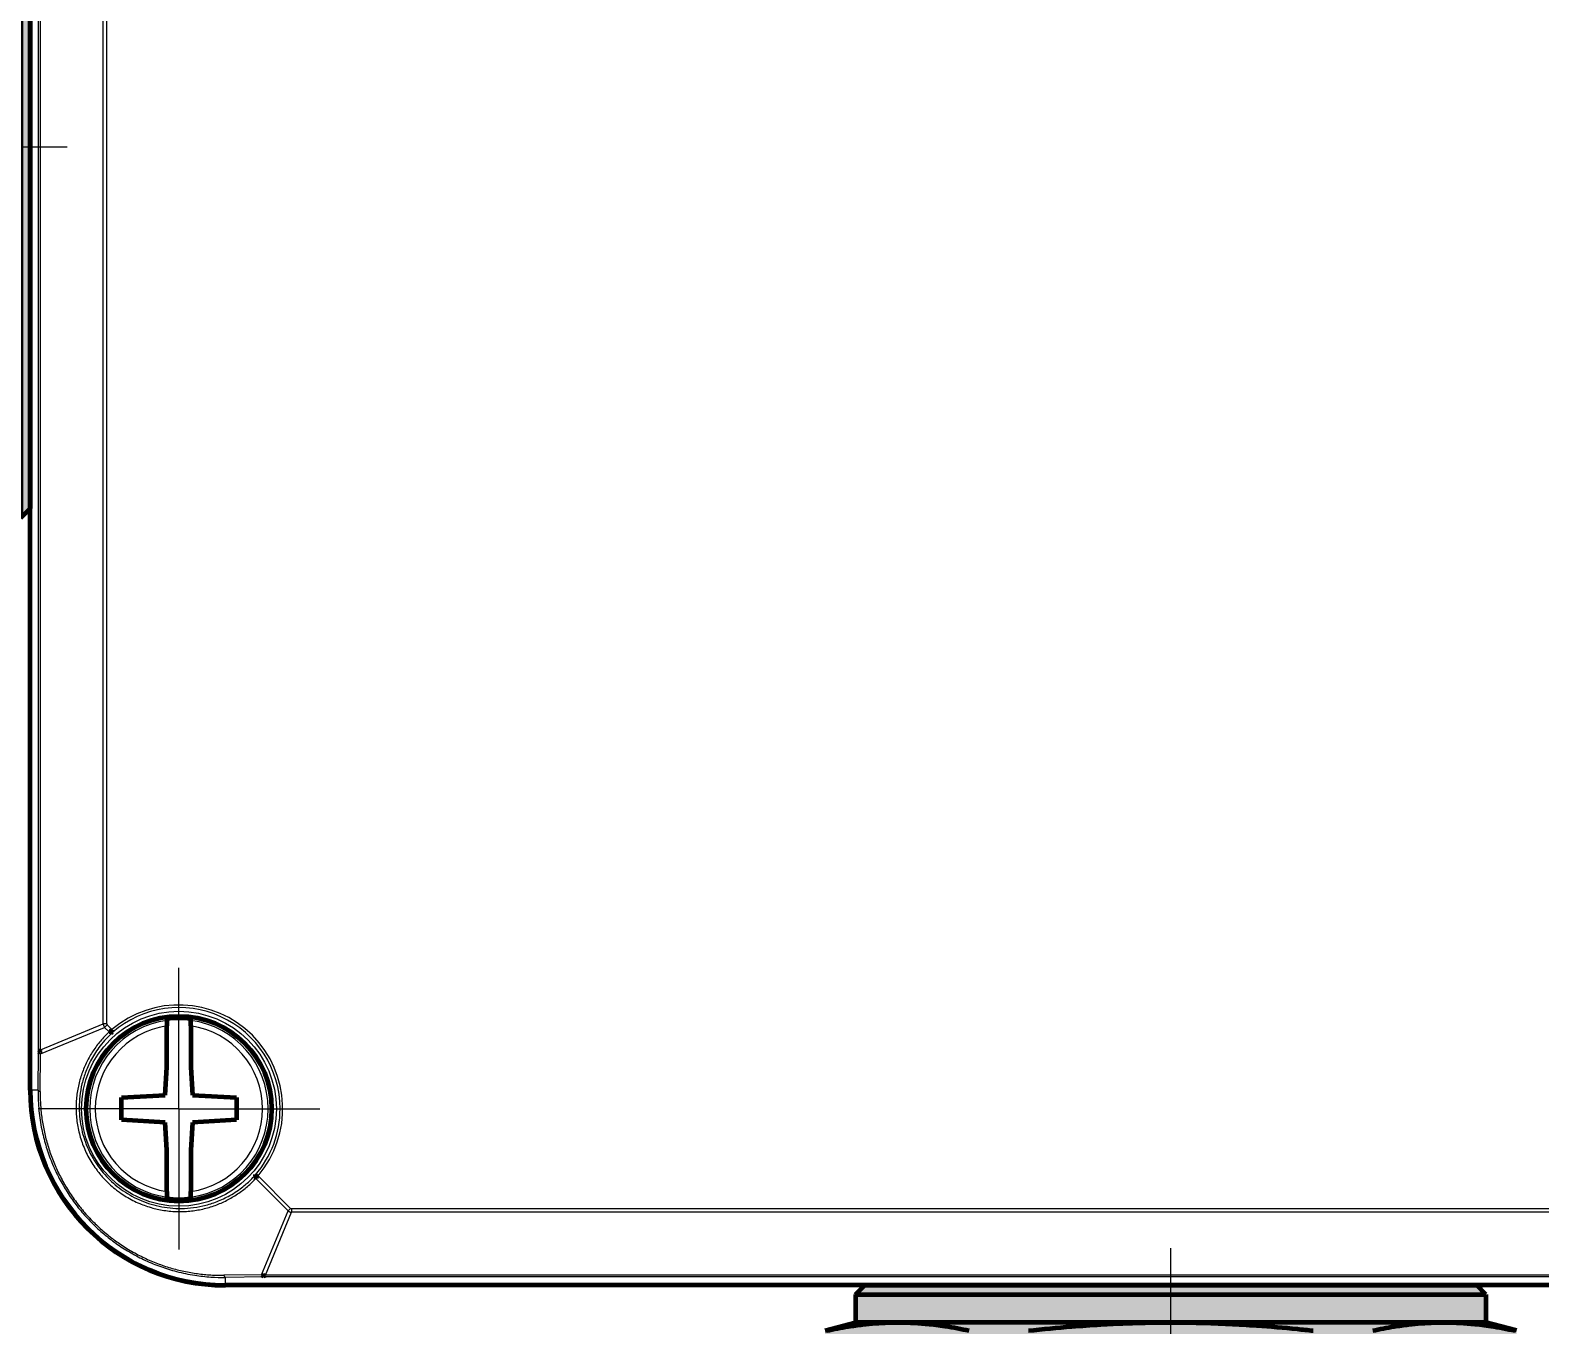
# Model space of a CAD drawing. Header units: millimetres. Extents: x -102 to 318, y -87 to 210.
# Drawn here: x 29.12 to 49.47, y 49.55 to 67 of the extents above; entities that cross this region are included whole.
import ezdxf

# ---------------------------------------------------------------- set-up
doc = ezdxf.new("R2010")
doc.units = ezdxf.units.MM
for name, pattern in [('K5LT_AXLED', [26.227272, 21.727272, -1.5, 1.5, -1.5]), ('K5LT_BASIC', [0]), ('K5LT_THIN', [0])]:
    doc.linetypes.add(name, pattern=pattern)
doc.layers.add('Системный слой', color=7, linetype='Continuous')
doc.styles.get("Standard").update_dxf_attribs({"font": 'GOST_A.TTF'})
doc.dimstyles.get("Standard").update_dxf_attribs({"dimtxt": 2.5, "dimasz": 2.5, "dimexe": 1.25, "dimexo": 0.625, "dimtad": 1, "dimtxsty": 'Standard', "dimcen": 2.5, "dimazin": 3, "dimtfac": 1, "dimtmove": 0, "dimatfit": 3})

# ---------------------------------------------------------------- blocks, each defined once
blk = doc.blocks.new('VA.121209_topside')
at = {"layer": 'Системный слой', "color": 7, "linetype": 'K5LT_THIN', "lineweight": 18}
for p, q in [((-61.518, -50.905), (-61.518, 51.095)), ((-61.068, -48.841), (-61.068, 49.031)), ((-60.974, -48.735), (-60.974, 48.926)), ((-57.586, -47.332), (-57.586, 47.523)), ((-57.395, -47.332), (-57.395, 47.523)), ((-60.974, -48.735), (-57.586, -47.332)), ((-60.958, -48.945), (-57.509, -47.517)), ((-57.395, -47.332), (-57.586, -47.332)), ((-57.374, -47.382), (-57.509, -47.517)), ((-57.262, -47.764), (-57.509, -47.517)), ((-57.122, -47.635), (-57.374, -47.382)), ((-61.095, -50.905), (-61.068, -48.841)), ((-60.984, -50.98), (-60.958, -48.945)), ((-61.095, -50.905), (-61.518, -50.905)), ((-61.518, -50.905), (-61.518, -50.905)), ((-47.612, -57.414), (-49.359, -55.667)), ((-47.477, -57.279), (-49.23, -55.526)), ((-49.04, -60.862), (-47.612, -57.414)), ((-48.831, -60.878), (-47.427, -57.491)), ((-47.477, -57.279), (-47.612, -57.414)), ((47.427, -57.3), (-47.427, -57.3)), ((-47.427, -57.3), (-47.427, -57.491)), ((47.427, -57.491), (-47.427, -57.491)), ((-49.04, -60.862), (-51.076, -60.889)), ((-48.936, -60.973), (-51, -61)), ((-51, -61), (-51, -61.423)), ((48.936, -60.973), (-48.936, -60.973)), ((48.831, -60.878), (-48.831, -60.878)), ((-51, -61.423), (-51, -61.423)), ((51, -61.423), (-51, -61.423))]:
    blk.add_line(p, q, dxfattribs=at)
at = {"layer": 'Системный слой', "color": 150, "linetype": 'K5LT_BASIC', "lineweight": 60, "true_color": 0x0080ff}
for p, q in [((-61.518, -50.905), (-61.518, 51.095)), ((-54.15, -47.058), (-54.15, -47.138)), ((-54.15, -47.138), (-54.15, -47.441)), ((-52.85, -47.138), (-52.85, -47.058)), ((-52.85, -47.441), (-52.85, -47.138)), ((-54.15, -49.669), (-54.15, -47.441)), ((-52.85, -47.441), (-52.85, -49.669)), ((-54.237, -51.168), (-54.15, -49.669)), ((-52.85, -49.669), (-52.763, -51.168)), ((-56.6, -51.305), (-54.237, -51.168)), ((-52.763, -51.168), (-50.4, -51.305)), ((-56.6, -52.505), (-56.6, -51.305)), ((-50.4, -51.305), (-50.4, -52.505)), ((-54.237, -52.641), (-56.6, -52.505)), ((-54.15, -54.141), (-54.237, -52.641)), ((-52.763, -52.641), (-52.85, -54.141)), ((-50.4, -52.505), (-52.763, -52.641)), ((-54.15, -56.368), (-54.15, -54.141)), ((-52.85, -54.141), (-52.85, -56.368)), ((-54.15, -56.368), (-54.15, -56.671)), ((-54.15, -56.671), (-54.15, -56.751)), ((-52.85, -56.671), (-52.85, -56.368)), ((-52.85, -56.751), (-52.85, -56.671)), ((51, -61.423), (-51, -61.423)), ((51, -61.428), (-51, -61.428))]:
    blk.add_line(p, q, dxfattribs=at)
at = {"layer": 'Системный слой', "color": 30, "linetype": 'K5LT_AXLED', "lineweight": 18, "true_color": 0xff8000}
for q in [(-53.5, -44.306), (-61.099, -51.905), (-45.901, -51.905), (-53.5, -59.504)]:
    blk.add_line((-53.5, -51.905), q, dxfattribs=at)
at = {"layer": 'Системный слой', "color": 7, "linetype": 'K5LT_THIN', "lineweight": 18}
for radius in [5.255, 5.055]:
    blk.add_circle((-53.5, -51.905), radius, dxfattribs=at)
at = {"layer": 'Системный слой', "color": 150, "linetype": 'K5LT_BASIC', "lineweight": 60, "true_color": 0x0080ff}
blk.add_circle((-53.5, -51.905), 5, dxfattribs=at)
at = {"layer": 'Системный слой', "color": 7, "linetype": 'K5LT_THIN', "lineweight": 18}
for centre, radius, start, end in [((-53.5, -51.905), 5.599, 319.69615, 130.30385), ((-53.5, -51.905), 4.811, 97.76561, 262.23439), ((-53.5, -51.905), 5.456, 0, 130.86966), ((-53.5, -51.905), 4.811, 277.76561, 82.23439), ((-53.5, -51.905), 4.511, 98.28486, 261.71514), ((-53.5, -51.905), 4.511, 278.28486, 81.71514), ((-51, -50.905), 10.518, 180, 270), ((-53.5, -51.905), 5.456, 319.13031, 0)]:
    blk.add_arc(centre, radius, start, end, dxfattribs=at)
at = {"layer": 'Системный слой', "color": 150, "linetype": 'K5LT_BASIC', "lineweight": 60, "true_color": 0x0080ff}
for centre, radius, start, end in [((-53.5, -51.905), 4.89, 82.3613, 97.6387), ((-51, -50.905), 10.524, 180, 270), ((-51, -50.905), 10.518, 180, 270), ((-53.5, -51.905), 4.89, 262.3613, 270), ((-53.5, -51.905), 4.89, 270, 277.6387)]:
    blk.add_arc(centre, radius, start, end, dxfattribs=at)
at = {"layer": 'Системный слой', "color": 7, "linetype": 'K5LT_THIN', "lineweight": 18}
blk.add_ellipse((-51, -60.813), major_axis=(0.002, -0.187), ratio=0.448344, start_param=5.124143, end_param=6.253896, dxfattribs=at)
for points, knots in [([(-57.262, -47.764), (-57.313, -47.812), (-57.365, -47.859), (-57.485, -47.98), (-57.554, -48.053), (-57.695, -48.21), (-57.767, -48.295), (-57.906, -48.47), (-57.973, -48.559), (-58.101, -48.742), (-58.162, -48.836), (-58.28, -49.027), (-58.336, -49.125), (-58.442, -49.324), (-58.493, -49.426), (-58.587, -49.633), (-58.632, -49.738), (-58.714, -49.952), (-58.753, -50.061), (-58.822, -50.282), (-58.854, -50.394), (-58.91, -50.621), (-58.935, -50.736), (-58.978, -50.969), (-58.996, -51.087), (-59.024, -51.325), (-59.034, -51.445), (-59.046, -51.688), (-59.049, -51.811), (-59.045, -52.057), (-59.04, -52.182), (-59.02, -52.431), (-59.005, -52.557), (-58.968, -52.808), (-58.945, -52.935), (-58.889, -53.187), (-58.857, -53.313), (-58.782, -53.565), (-58.741, -53.69), (-58.647, -53.94), (-58.596, -54.064), (-58.484, -54.309), (-58.422, -54.431), (-58.291, -54.67), (-58.22, -54.788), (-58.072, -55.017), (-57.994, -55.128), (-57.898, -55.254), (-57.884, -55.272), (-57.81, -55.367), (-57.748, -55.443), (-57.62, -55.591), (-57.554, -55.664), (-57.389, -55.835), (-57.289, -55.932), (-57.081, -56.118), (-56.973, -56.208), (-56.798, -56.343), (-56.731, -56.392), (-56.559, -56.512), (-56.452, -56.582), (-56.226, -56.718), (-56.106, -56.785), (-55.864, -56.908), (-55.741, -56.964), (-55.509, -57.062), (-55.399, -57.104), (-55.164, -57.186), (-55.038, -57.224), (-54.805, -57.288), (-54.697, -57.313), (-54.463, -57.362), (-54.337, -57.383), (-54.086, -57.418), (-53.96, -57.431), (-53.711, -57.448), (-53.587, -57.452), (-53.341, -57.453), (-53.219, -57.449), (-52.977, -57.433), (-52.857, -57.422), (-52.62, -57.391), (-52.502, -57.372), (-52.27, -57.327), (-52.156, -57.301), (-51.93, -57.242), (-51.818, -57.209), (-51.598, -57.137), (-51.49, -57.098), (-51.278, -57.013), (-51.173, -56.968), (-50.967, -56.871), (-50.866, -56.819), (-50.669, -56.711), (-50.572, -56.654), (-50.382, -56.535), (-50.289, -56.472), (-50.107, -56.342), (-50.018, -56.274), (-49.845, -56.134), (-49.761, -56.061), (-49.597, -55.911), (-49.517, -55.834), (-49.413, -55.726), (-49.386, -55.696), (-49.359, -55.667)], [1.777065, 1.777065, 1.777065, 1.777065, 2.44649, 2.44649, 3.406261, 3.406261, 4.469274, 4.469274, 5.532842, 5.532842, 6.597057, 6.597057, 7.661965, 7.661965, 8.727658, 8.727658, 9.794222, 9.794222, 10.861761, 10.861761, 11.930377, 11.930377, 13.000187, 13.000187, 14.071313, 14.071313, 15.143908, 15.143908, 16.218083, 16.218083, 17.293982, 17.293982, 18.371731, 18.371731, 19.451422, 19.451422, 20.533136, 20.533136, 21.616881, 21.616881, 22.702612, 22.702612, 23.790182, 23.790182, 24.879407, 24.879407, 25.945799, 25.945799, 26.124978, 26.124978, 26.891329, 26.891329, 27.658611, 27.658611, 28.750438, 28.750438, 29.841805, 29.841805, 30.492565, 30.492565, 31.496829, 31.496829, 32.585359, 32.585359, 33.672016, 33.672016, 34.626562, 34.626562, 35.709652, 35.709652, 36.632548, 36.632548, 37.711892, 37.711892, 38.789304, 38.789304, 39.864888, 39.864888, 40.938776, 40.938776, 42.011084, 42.011084, 43.08198, 43.08198, 44.151575, 44.151575, 45.219991, 45.219991, 46.287347, 46.287347, 47.353751, 47.353751, 48.419299, 48.419299, 49.484075, 49.484075, 50.548145, 50.548145, 51.611634, 51.611634, 52.674513, 52.674513, 53.736931, 53.736931, 54.115804, 54.115804, 54.115804, 54.115804]), ([(-57.07, -47.779), (-57.319, -48.002), (-57.742, -48.459), (-58.214, -49.185), (-58.532, -49.879), (-58.739, -50.546), (-58.855, -51.203), (-58.89, -51.84), (-58.855, -52.444), (-58.758, -53.019), (-58.605, -53.569), (-58.398, -54.095), (-58.141, -54.59), (-57.842, -55.046), (-57.507, -55.461), (-57.135, -55.841), (-56.724, -56.186), (-56.273, -56.493), (-55.787, -56.757), (-55.266, -56.975), (-54.711, -57.141), (-54.122, -57.25), (-53.503, -57.295), (-52.859, -57.266), (-52.193, -57.156), (-51.508, -56.951), (-50.799, -56.629), (-50.168, -56.221), (-49.695, -55.813), (-49.46, -55.57), (-49.374, -55.475)], [0, 0, 0, 0, 1.924063, 3.568066, 4.93201, 6.214064, 7.429333, 8.544269, 9.589335, 10.564533, 11.498289, 12.421212, 13.317311, 14.174959, 15.00564, 15.824774, 16.669528, 17.524612, 18.407586, 19.313343, 20.264744, 21.272646, 22.337996, 23.471048, 24.679633, 25.986851, 27.413388, 29.053869, 30.264168, 31, 31, 31, 31]), ([(-57.586, -47.332), (-57.585, -47.343), (-57.582, -47.364), (-57.574, -47.397), (-57.563, -47.428), (-57.55, -47.455), (-57.537, -47.479), (-57.523, -47.499), (-57.514, -47.511), (-57.509, -47.517)], [0, 0, 0, 0, 1.788089, 3.455192, 4.937329, 6.255933, 7.531991, 8.787157, 10, 10, 10, 10]), ([(-57.395, -47.332), (-57.395, -47.332), (-57.395, -47.332), (-57.395, -47.333), (-57.395, -47.333), (-57.395, -47.334), (-57.394, -47.334), (-57.394, -47.335), (-57.394, -47.335), (-57.394, -47.336), (-57.393, -47.337), (-57.393, -47.339), (-57.392, -47.339), (-57.391, -47.341), (-57.391, -47.342), (-57.39, -47.343), (-57.39, -47.344), (-57.39, -47.345), (-57.39, -47.345), (-57.389, -47.346), (-57.389, -47.346), (-57.389, -47.346), (-57.389, -47.347), (-57.389, -47.347), (-57.389, -47.347), (-57.388, -47.348), (-57.388, -47.349), (-57.387, -47.35), (-57.387, -47.351), (-57.386, -47.352), (-57.386, -47.353), (-57.385, -47.354), (-57.385, -47.355), (-57.385, -47.356), (-57.384, -47.356), (-57.384, -47.357), (-57.384, -47.358), (-57.384, -47.359), (-57.383, -47.359), (-57.383, -47.361), (-57.383, -47.361), (-57.382, -47.363), (-57.382, -47.363), (-57.381, -47.365), (-57.381, -47.365), (-57.381, -47.366), (-57.381, -47.367), (-57.38, -47.367), (-57.38, -47.367), (-57.38, -47.368), (-57.38, -47.368), (-57.38, -47.369), (-57.38, -47.369), (-57.379, -47.37), (-57.379, -47.371), (-57.379, -47.372), (-57.378, -47.373), (-57.378, -47.374), (-57.377, -47.375), (-57.377, -47.377), (-57.376, -47.378), (-57.376, -47.379), (-57.376, -47.379), (-57.375, -47.38), (-57.375, -47.38), (-57.375, -47.381), (-57.375, -47.381), (-57.375, -47.382), (-57.375, -47.382), (-57.374, -47.382)], [24.312484, 24.312484, 24.312484, 24.312484, 24.350309, 24.350309, 24.561369, 24.561369, 24.771051, 24.771051, 24.979348, 24.979348, 25.514238, 25.514238, 26.039747, 26.039747, 26.555986, 26.555986, 27.063224, 27.063224, 27.237276, 27.237276, 27.410326, 27.410326, 27.582403, 27.582403, 27.753542, 27.753542, 28.244105, 28.244105, 28.728289, 28.728289, 29.20754, 29.20754, 29.683566, 29.683566, 29.999954, 29.999954, 30.316343, 30.316343, 30.792369, 30.792369, 31.271619, 31.271619, 31.755804, 31.755804, 32.246367, 32.246367, 32.417506, 32.417506, 32.589583, 32.589583, 32.762633, 32.762633, 32.936685, 32.936685, 33.443923, 33.443923, 33.960162, 33.960162, 34.485671, 34.485671, 35.020561, 35.020561, 35.228858, 35.228858, 35.438539, 35.438539, 35.6496, 35.6496, 35.687425, 35.687425, 35.687425, 35.687425]), ([(-61.095, -50.905), (-61.1, -51.272), (-61.071, -51.973), (-60.923, -52.966), (-60.7, -53.864), (-60.416, -54.688), (-60.066, -55.476), (-59.657, -56.217), (-59.191, -56.914), (-58.673, -57.566), (-58.102, -58.172), (-57.48, -58.731), (-56.806, -59.242), (-56.08, -59.699), (-55.302, -60.1), (-54.481, -60.435), (-53.589, -60.708), (-52.681, -60.895), (-51.801, -60.99), (-51.255, -61.003), (-51, -61)], [0, 0, 0, 0, 1.559858, 2.943206, 4.119435, 5.283784, 6.397002, 7.483158, 8.548085, 9.599525, 10.645123, 11.698365, 12.765535, 13.860059, 14.982024, 16.15217, 17.337109, 18.701943, 19.916622, 21, 21, 21, 21]), ([(-61.095, -50.905), (-61.095, -50.913), (-61.089, -50.929), (-61.065, -50.95), (-61.031, -50.968), (-61.002, -50.977), (-60.984, -50.98)], [0, 0, 0, 0, 1.891668, 3.594315, 5.10794, 7, 7, 7, 7]), ([(-60.984, -50.98), (-60.984, -51.081), (-60.985, -51.182), (-60.98, -51.401), (-60.975, -51.52), (-60.962, -51.759), (-60.952, -51.879), (-60.93, -52.119), (-60.916, -52.239), (-60.884, -52.479), (-60.866, -52.6), (-60.825, -52.84), (-60.802, -52.961), (-60.752, -53.202), (-60.725, -53.322), (-60.665, -53.563), (-60.632, -53.683), (-60.563, -53.923), (-60.526, -54.042), (-60.447, -54.281), (-60.405, -54.4), (-60.316, -54.637), (-60.269, -54.755), (-60.171, -54.989), (-60.119, -55.106), (-60.011, -55.338), (-59.955, -55.454), (-59.837, -55.682), (-59.776, -55.796), (-59.648, -56.021), (-59.582, -56.133), (-59.449, -56.348), (-59.381, -56.452), (-59.239, -56.663), (-59.164, -56.77), (-59.01, -56.981), (-58.93, -57.085), (-58.802, -57.247), (-58.754, -57.306), (-58.621, -57.464), (-58.535, -57.563), (-58.359, -57.758), (-58.269, -57.854), (-58.125, -58.001), (-58.072, -58.053), (-57.925, -58.197), (-57.829, -58.287), (-57.633, -58.462), (-57.534, -58.548), (-57.332, -58.715), (-57.229, -58.797), (-57.08, -58.911), (-57.034, -58.945), (-56.897, -59.046), (-56.805, -59.112), (-56.603, -59.249), (-56.494, -59.321), (-56.274, -59.459), (-56.163, -59.526), (-55.938, -59.654), (-55.825, -59.716), (-55.597, -59.835), (-55.482, -59.893), (-55.25, -60.002), (-55.133, -60.054), (-54.899, -60.154), (-54.781, -60.202), (-54.545, -60.292), (-54.426, -60.334), (-54.188, -60.415), (-54.068, -60.452), (-53.828, -60.523), (-53.708, -60.556), (-53.468, -60.617), (-53.347, -60.645), (-53.107, -60.697), (-52.986, -60.72), (-52.745, -60.763), (-52.625, -60.782), (-52.384, -60.815), (-52.264, -60.829), (-52.024, -60.853), (-51.904, -60.863), (-51.665, -60.878), (-51.546, -60.883), (-51.31, -60.889), (-51.193, -60.888), (-51.076, -60.889)], [0.701792, 0.701792, 0.701792, 0.701792, 1.622058, 1.622058, 2.703489, 2.703489, 3.784997, 3.784997, 4.86644, 4.86644, 5.947935, 5.947935, 7.029441, 7.029441, 8.110956, 8.110956, 9.192476, 9.192476, 10.274002, 10.274002, 11.355533, 11.355533, 12.437081, 12.437081, 13.518594, 13.518594, 14.60012, 14.60012, 15.681656, 15.681656, 16.763212, 16.763212, 17.793085, 17.793085, 18.874625, 18.874625, 19.956112, 19.956112, 20.578286, 20.578286, 21.659841, 21.659841, 22.741318, 22.741318, 23.351325, 23.351325, 24.432879, 24.432879, 25.514376, 25.514376, 26.595943, 26.595943, 27.065781, 27.065781, 28.005146, 28.005146, 29.086668, 29.086668, 30.168186, 30.168186, 31.249717, 31.249717, 32.331252, 32.331252, 33.412799, 33.412799, 34.49432, 34.49432, 35.575847, 35.575847, 36.657378, 36.657378, 37.738903, 37.738903, 38.820419, 38.820419, 39.901927, 39.901927, 40.983423, 40.983423, 42.064905, 42.064905, 43.146392, 43.146392, 44.22784, 44.22784, 45.29821, 45.29821, 45.29821, 45.29821]), ([(-47.612, -57.414), (-47.604, -57.421), (-47.587, -57.434), (-47.558, -57.451), (-47.528, -57.466), (-47.5, -57.476), (-47.474, -57.483), (-47.45, -57.488), (-47.435, -57.49), (-47.427, -57.491)], [0, 0, 0, 0, 1.788089, 3.455191, 4.937329, 6.255932, 7.531989, 8.787155, 10, 10, 10, 10]), ([(-47.477, -57.279), (-47.477, -57.279), (-47.477, -57.279), (-47.477, -57.279), (-47.476, -57.28), (-47.476, -57.28), (-47.475, -57.28), (-47.475, -57.28), (-47.474, -57.28), (-47.473, -57.281), (-47.472, -57.281), (-47.471, -57.282), (-47.47, -57.282), (-47.468, -57.283), (-47.467, -57.283), (-47.466, -57.284), (-47.465, -57.284), (-47.464, -57.284), (-47.464, -57.285), (-47.463, -57.285), (-47.463, -57.285), (-47.463, -57.285), (-47.462, -57.285), (-47.462, -57.285), (-47.462, -57.285), (-47.461, -57.286), (-47.46, -57.286), (-47.459, -57.286), (-47.458, -57.287), (-47.457, -57.287), (-47.456, -57.287), (-47.455, -57.288), (-47.454, -57.288), (-47.453, -57.289), (-47.452, -57.289), (-47.452, -57.289), (-47.451, -57.289), (-47.45, -57.29), (-47.45, -57.29), (-47.448, -57.291), (-47.448, -57.291), (-47.446, -57.291), (-47.446, -57.292), (-47.444, -57.292), (-47.444, -57.293), (-47.443, -57.293), (-47.443, -57.293), (-47.442, -57.293), (-47.442, -57.294), (-47.441, -57.294), (-47.441, -57.294), (-47.441, -57.294), (-47.44, -57.294), (-47.439, -57.295), (-47.439, -57.295), (-47.437, -57.296), (-47.436, -57.296), (-47.435, -57.297), (-47.434, -57.297), (-47.432, -57.298), (-47.431, -57.298), (-47.43, -57.299), (-47.43, -57.299), (-47.429, -57.299), (-47.429, -57.299), (-47.428, -57.299), (-47.428, -57.3), (-47.427, -57.3), (-47.427, -57.3), (-47.427, -57.3)], [24.312484, 24.312484, 24.312484, 24.312484, 24.350309, 24.350309, 24.561369, 24.561369, 24.771051, 24.771051, 24.979348, 24.979348, 25.514238, 25.514238, 26.039747, 26.039747, 26.555986, 26.555986, 27.063224, 27.063224, 27.237276, 27.237276, 27.410326, 27.410326, 27.582403, 27.582403, 27.753542, 27.753542, 28.244105, 28.244105, 28.728289, 28.728289, 29.20754, 29.20754, 29.683566, 29.683566, 29.999954, 29.999954, 30.316343, 30.316343, 30.792369, 30.792369, 31.271619, 31.271619, 31.755804, 31.755804, 32.246367, 32.246367, 32.417506, 32.417506, 32.589583, 32.589583, 32.762633, 32.762633, 32.936685, 32.936685, 33.443923, 33.443923, 33.960162, 33.960162, 34.485671, 34.485671, 35.020561, 35.020561, 35.228858, 35.228858, 35.438539, 35.438539, 35.6496, 35.6496, 35.687425, 35.687425, 35.687425, 35.687425])]:
    blk.add_open_spline(points, degree=3, knots=knots, dxfattribs=at)
at = {"layer": 'Системный слой', "color": 150, "linetype": 'K5LT_BASIC', "lineweight": 60, "true_color": 0x0080ff}
for points in [[(-57.152, -47.748), (-57.19, -47.756), (-57.227, -47.761), (-57.262, -47.764)], [(-57.152, -47.748), (-57.142, -47.711), (-57.132, -47.673), (-57.122, -47.635)], [(-60.974, -48.735), (-60.99, -48.772), (-61.004, -48.808), (-61.017, -48.845)], [(-60.958, -48.945), (-60.98, -48.913), (-61, -48.88), (-61.017, -48.845)], [(-49.343, -55.557), (-49.351, -55.595), (-49.356, -55.632), (-49.359, -55.667)], [(-49.343, -55.557), (-49.307, -55.547), (-49.268, -55.537), (-49.23, -55.526)], [(-49.04, -60.862), (-49.009, -60.885), (-48.975, -60.905), (-48.94, -60.922)], [(-48.94, -60.922), (-48.904, -60.909), (-48.867, -60.894), (-48.831, -60.878)]]:
    blk.add_open_spline(points, degree=3, dxfattribs=at)
for points, knots in [([(-57.152, -47.748), (-57.141, -47.757), (-57.124, -47.768), (-57.103, -47.779), (-57.084, -47.784), (-57.074, -47.782), (-57.07, -47.779)], [0, 0, 0, 0, 2.065883, 3.368238, 4.745176, 7, 7, 7, 7]), ([(-61.068, -48.841), (-61.068, -48.842), (-61.063, -48.843), (-61.047, -48.845), (-61.031, -48.845), (-61.017, -48.845)], [0, 0, 0, 0, 2.338204, 3.385071, 6, 6, 6, 6]), ([(-49.343, -55.557), (-49.348, -55.551), (-49.357, -55.539), (-49.368, -55.521), (-49.375, -55.504), (-49.379, -55.487), (-49.377, -55.478), (-49.374, -55.475)], [0, 0, 0, 0, 1.308993, 2.568408, 4.189529, 5.756428, 8, 8, 8, 8]), ([(-48.936, -60.973), (-48.937, -60.972), (-48.938, -60.968), (-48.94, -60.951), (-48.94, -60.936), (-48.94, -60.922)], [0, 0, 0, 0, 2.350531, 3.397394, 6, 6, 6, 6])]:
    blk.add_open_spline(points, degree=3, knots=knots, dxfattribs=at)
blk = doc.blocks.new('VZ-B32_withoutcap')
at = {"true_color": 0xffffff}
for points in [[(20, -20), (20, -8), (21.8, -7.518), (21.8, -2.482), (20, -2), (20, -0.5), (19.5, 0), (-19.5, 0), (-20, -0.5), (-20, -2), (-21.8, -2.482), (-21.8, -7.518), (-20, -8), (-20, -20), (-18.5, -20), (-18.5, -27.925), (-17.599, -28.825), (-20, -28.825), (-21.8, -29.307), (-21.8, -32.343), (-20, -32.825), (20, -32.825), (21.8, -32.343), (21.8, -29.307), (20, -28.825), (17.6, -28.825), (18.5, -27.925), (18.5, -20)], [(19, -61.825), (19, -51.825), (18, -50.825), (20, -50.825), (21.8, -50.343), (21.8, -47.307), (20, -46.825), (20, -33.825), (19.5, -33.325), (18, -33.325), (17.5, -32.825), (-17.5, -32.825), (-18, -33.325), (-19.5, -33.325), (-20, -33.825), (-20, -46.825), (-21.8, -47.307), (-21.8, -50.343), (-20, -50.825), (-18, -50.825), (-19, -51.825), (-19, -61.825), (-19.6, -61.825), (-20, -62.225), (-20, -67.825), (-21.8, -68.864), (-21.8, -82.208), (-19, -83.825), (19, -83.825), (21.8, -82.208), (21.8, -68.864), (20, -67.825), (20, -62.225), (19.6, -61.825)]]:
    blk.add_hatch(color=7, dxfattribs=at).paths.add_polyline_path(points)
at = {"color": 30, "linetype": 'K5LT_AXLED', "lineweight": 18, "true_color": 0xff8000}
blk.add_line((0.001, -85.825), (0.001, 2), dxfattribs=at)
at = {"color": 150, "linetype": 'K5LT_BASIC', "lineweight": 60, "true_color": 0x0080ff}
for p, q in [((-20, -0.5), (-19.5, 0)), ((-19.5, 0), (19.5, 0)), ((20, -0.5), (19.5, 0)), ((-20, -0.5), (-20, -2)), ((-20, -0.5), (20, -0.5)), ((20, -0.5), (20, -2)), ((-21.8, -2.482), (-20, -2)), ((-17.321, -2), (-20, -2)), ((0, -2), (-17.321, -2)), ((17.321, -2), (0, -2)), ((20, -2), (17.321, -2)), ((21.8, -2.482), (20, -2)), ((-21.658, -2.482), (-21.8, -2.482)), ((-21.8, -7.518), (-21.8, -2.482)), ((-21.658, -7.518), (-21.658, -2.482)), ((-8.674, -2.482), (-12.983, -2.482)), ((-12.983, -7.518), (-12.983, -2.482)), ((-8.674, -7.518), (-8.674, -2.482)), ((12.983, -2.482), (8.674, -2.482)), ((8.674, -7.518), (8.674, -2.482)), ((12.983, -7.518), (12.983, -2.482)), ((21.658, -7.518), (21.658, -2.482)), ((21.8, -2.482), (21.658, -2.482)), ((21.8, -7.518), (21.8, -2.482)), ((-21.8, -7.518), (-20, -8)), ((-21.8, -7.518), (-21.658, -7.518)), ((-20, -8), (-20, -20)), ((-20, -8), (-17.321, -8)), ((-17.321, -8), (0, -8)), ((-12.983, -7.518), (-8.674, -7.518)), ((0, -8), (17.321, -8)), ((8.674, -7.518), (12.983, -7.518)), ((17.321, -8), (20, -8)), ((21.8, -7.518), (20, -8)), ((20, -8), (20, -20)), ((21.658, -7.518), (21.8, -7.518)), ((-20, -20), (20, -20)), ((-18.5, -27.825), (-18.5, -20)), ((18.5, -27.825), (18.5, -20)), ((18.5, -27.825), (-18.5, -27.825)), ((-18.5, -27.825), (-17.5, -28.825)), ((18.5, -27.825), (17.5, -28.825)), ((-21.8, -29.307), (-20, -28.825)), ((-21.8, -32.343), (-21.8, -29.307)), ((-21.658, -29.307), (-21.8, -29.307)), ((-21.658, -32.343), (-21.658, -29.307)), ((-17.321, -28.825), (-20, -28.825)), ((0, -28.825), (-17.321, -28.825)), ((-12.983, -32.343), (-12.983, -29.307)), ((-8.674, -29.307), (-12.983, -29.307)), ((-8.674, -32.343), (-8.674, -29.307)), ((17.321, -28.825), (0, -28.825)), ((8.674, -32.343), (8.674, -29.307)), ((12.983, -29.307), (8.674, -29.307)), ((12.983, -32.343), (12.983, -29.307)), ((20, -28.825), (17.321, -28.825)), ((21.8, -29.307), (20, -28.825)), ((21.658, -32.343), (21.658, -29.307)), ((21.8, -29.307), (21.658, -29.307)), ((21.8, -32.343), (21.8, -29.307)), ((-21.8, -32.343), (-20, -32.825)), ((-21.8, -32.343), (-21.658, -32.343)), ((-12.983, -32.343), (-8.674, -32.343)), ((8.674, -32.343), (12.983, -32.343)), ((21.8, -32.343), (20, -32.825)), ((21.658, -32.343), (21.8, -32.343)), ((-20, -32.825), (-17.321, -32.825)), ((-20, -33.825), (-19.5, -33.325)), ((19.5, -33.325), (-19.5, -33.325)), ((-17.5, -32.825), (-18, -33.325)), ((-17.321, -32.825), (0, -32.825)), ((0, -32.825), (17.321, -32.825)), ((17.321, -32.825), (20, -32.825)), ((17.5, -32.825), (18, -33.325)), ((20, -33.825), (19.5, -33.325)), ((-20, -46.825), (-20, -33.825)), ((20, -33.825), (-20, -33.825)), ((20, -46.825), (20, -33.825)), ((-21.8, -47.307), (-20, -46.825)), ((-17.321, -46.825), (-20, -46.825)), ((0, -46.825), (-17.321, -46.825)), ((17.321, -46.825), (0, -46.825)), ((20, -46.825), (17.321, -46.825)), ((21.8, -47.307), (20, -46.825)), ((-21.8, -50.343), (-21.8, -47.307)), ((-21.658, -47.307), (-21.8, -47.307)), ((-21.658, -50.343), (-21.658, -47.307)), ((-12.983, -50.343), (-12.983, -47.307)), ((-8.674, -47.307), (-12.983, -47.307)), ((-8.674, -50.343), (-8.674, -47.307)), ((8.674, -50.343), (8.674, -47.307)), ((12.983, -47.307), (8.674, -47.307)), ((12.983, -50.343), (12.983, -47.307)), ((21.658, -50.343), (21.658, -47.307)), ((21.8, -47.307), (21.658, -47.307)), ((21.8, -50.343), (21.8, -47.307)), ((-21.8, -50.343), (-21.658, -50.343)), ((-21.8, -50.343), (-20, -50.825)), ((-12.983, -50.343), (-8.674, -50.343)), ((8.674, -50.343), (12.983, -50.343)), ((21.8, -50.343), (20, -50.825)), ((21.658, -50.343), (21.8, -50.343)), ((-20, -50.825), (-17.321, -50.825)), ((-18, -50.825), (-19, -51.825)), ((-17.321, -50.825), (0, -50.825)), ((0, -50.825), (17.321, -50.825)), ((17.321, -50.825), (20, -50.825)), ((18, -50.825), (19, -51.825)), ((19, -51.825), (-19, -51.825)), ((-19, -51.825), (-19, -61.825)), ((19, -51.825), (19, -61.825)), ((-20, -62.225), (-19.6, -61.825)), ((-19.6, -61.825), (16.974, -61.825)), ((16.974, -61.825), (19.6, -61.825)), ((20, -62.225), (19.6, -61.825)), ((-20, -67.825), (-20, -62.225)), ((-20, -62.225), (17.321, -62.225)), ((17.321, -62.225), (20, -62.225)), ((20, -67.825), (20, -62.225)), ((-21.8, -68.864), (-20, -67.825)), ((-20, -67.825), (-17.321, -67.825)), ((-17.321, -67.825), (0, -67.825)), ((0, -67.825), (17.321, -67.825)), ((17.321, -67.825), (20, -67.825)), ((21.8, -68.864), (20, -67.825)), ((-21.8, -68.864), (-21.8, -82.208)), ((-21.8, -68.864), (-21.658, -68.864)), ((-21.658, -68.864), (-21.658, -82.208)), ((-12.983, -68.864), (-12.983, -82.208)), ((-12.983, -68.864), (-8.674, -68.864)), ((-8.674, -68.864), (-8.674, -82.208)), ((8.674, -68.864), (8.674, -82.208)), ((8.674, -68.864), (12.983, -68.864)), ((12.983, -68.864), (12.983, -82.208)), ((21.658, -68.864), (21.658, -82.208)), ((21.658, -68.864), (21.8, -68.864)), ((21.8, -68.864), (21.8, -82.208)), ((-21.8, -82.208), (-19, -83.825)), ((-21.658, -82.208), (-21.8, -82.208)), ((-8.674, -82.208), (-12.983, -82.208)), ((12.983, -82.208), (8.674, -82.208)), ((21.8, -82.208), (19, -83.825)), ((21.8, -82.208), (21.658, -82.208)), ((19, -83.825), (-19, -83.825))]:
    blk.add_line(p, q, dxfattribs=at)
at = {"color": 7, "linetype": 'K5LT_THIN', "lineweight": 18}
for p, q in [((-17.688, -27.825), (-17.688, -20)), ((17.688, -27.825), (17.688, -20)), ((-17.688, -28.637), (-17.688, -27.825)), ((17.688, -28.637), (17.688, -27.825)), ((-17.688, -33.013), (-17.688, -33.325)), ((17.688, -33.013), (17.688, -33.325)), ((-18.188, -51.013), (-18.188, -51.825)), ((18.188, -51.013), (18.188, -51.825)), ((-18.188, -51.825), (-18.188, -61.825)), ((18.188, -51.825), (18.188, -61.825))]:
    blk.add_line(p, q, dxfattribs=at)
at = {"color": 150, "linetype": 'K5LT_BASIC', "lineweight": 60, "true_color": 0x0080ff}
for points, knots in [([(-21.658, -2.482), (-21.226, -2.39), (-20.5, -2.255), (-19.515, -2.122), (-18.701, -2.045), (-17.981, -2.007), (-17.519, -2), (-17.321, -2)], [0, 0, 0, 0, 2.40543, 4.023924, 5.43573, 6.897013, 8, 8, 8, 8]), ([(-17.321, -2), (-17.02, -2), (-16.423, -2.014), (-15.462, -2.083), (-14.316, -2.224), (-13.468, -2.379), (-12.983, -2.482)], [0, 0, 0, 0, 1.452167, 2.881664, 4.647628, 7, 7, 7, 7]), ([(-8.674, -2.482), (-7.811, -2.39), (-6.358, -2.255), (-4.388, -2.122), (-2.76, -2.045), (-1.321, -2.007), (-0.397, -2), (0, -2)], [0, 0, 0, 0, 2.40543, 4.023924, 5.43573, 6.897013, 8, 8, 8, 8]), ([(0, -2), (0.602, -2), (1.796, -2.014), (3.543, -2.077), (5.516, -2.191), (7.214, -2.332), (8.356, -2.448), (8.674, -2.482)], [0, 0, 0, 0, 1.65962, 3.293331, 4.829431, 7.118353, 8, 8, 8, 8]), ([(12.983, -2.482), (13.415, -2.39), (14.141, -2.255), (15.126, -2.122), (15.94, -2.045), (16.66, -2.007), (17.122, -2), (17.321, -2)], [0, 0, 0, 0, 2.40543, 4.023924, 5.43573, 6.897013, 8, 8, 8, 8]), ([(17.321, -2), (17.621, -2), (18.218, -2.014), (19.179, -2.083), (20.325, -2.224), (21.173, -2.379), (21.658, -2.482)], [0, 0, 0, 0, 1.452167, 2.881664, 4.647628, 7, 7, 7, 7]), ([(-17.321, -8), (-17.621, -8), (-18.218, -7.986), (-19.179, -7.917), (-20.325, -7.776), (-21.173, -7.621), (-21.658, -7.518)], [0, 0, 0, 0, 1.452167, 2.881664, 4.647628, 7, 7, 7, 7]), ([(-12.983, -7.518), (-13.415, -7.61), (-14.141, -7.745), (-15.126, -7.878), (-15.94, -7.955), (-16.66, -7.993), (-17.122, -8), (-17.321, -8)], [0, 0, 0, 0, 2.40543, 4.023924, 5.43573, 6.897013, 8, 8, 8, 8]), ([(0, -8), (-0.602, -8), (-1.796, -7.986), (-3.543, -7.923), (-5.516, -7.809), (-7.214, -7.668), (-8.356, -7.552), (-8.674, -7.518)], [0, 0, 0, 0, 1.65962, 3.293331, 4.829431, 7.118353, 8, 8, 8, 8]), ([(8.674, -7.518), (7.811, -7.61), (6.358, -7.745), (4.388, -7.878), (2.76, -7.955), (1.321, -7.993), (0.397, -8), (0, -8)], [0, 0, 0, 0, 2.40543, 4.023924, 5.43573, 6.897013, 8, 8, 8, 8]), ([(17.321, -8), (17.02, -8), (16.423, -7.986), (15.462, -7.917), (14.316, -7.776), (13.468, -7.621), (12.983, -7.518)], [0, 0, 0, 0, 1.452167, 2.881664, 4.647628, 7, 7, 7, 7]), ([(21.658, -7.518), (21.226, -7.61), (20.5, -7.745), (19.515, -7.878), (18.701, -7.955), (17.981, -7.993), (17.519, -8), (17.321, -8)], [0, 0, 0, 0, 2.40543, 4.023924, 5.43573, 6.897013, 8, 8, 8, 8]), ([(-21.658, -29.307), (-21.172, -29.204), (-20.384, -29.059), (-19.325, -28.925), (-18.365, -28.846), (-17.709, -28.825), (-17.321, -28.825)], [0, 0, 0, 0, 2.357812, 3.827372, 5.124465, 7, 7, 7, 7]), ([(-17.321, -28.825), (-17.004, -28.825), (-16.384, -28.841), (-15.402, -28.914), (-14.272, -29.056), (-13.447, -29.209), (-12.983, -29.307)], [0, 0, 0, 0, 1.528354, 2.993349, 4.749771, 7, 7, 7, 7]), ([(-8.674, -29.307), (-7.704, -29.204), (-6.126, -29.059), (-4.01, -28.925), (-2.09, -28.846), (-0.777, -28.825), (0, -28.825)], [0, 0, 0, 0, 2.357812, 3.827372, 5.124465, 7, 7, 7, 7]), ([(0, -28.825), (0.633, -28.825), (1.873, -28.841), (3.665, -28.908), (5.924, -29.042), (7.576, -29.19), (8.674, -29.307)], [0, 0, 0, 0, 1.528354, 2.993349, 4.332972, 7, 7, 7, 7]), ([(12.983, -29.307), (13.469, -29.204), (14.257, -29.059), (15.316, -28.925), (16.276, -28.846), (16.932, -28.825), (17.321, -28.825)], [0, 0, 0, 0, 2.357812, 3.827372, 5.124465, 7, 7, 7, 7]), ([(17.321, -28.825), (17.637, -28.825), (18.257, -28.841), (19.239, -28.914), (20.369, -29.056), (21.194, -29.209), (21.658, -29.307)], [0, 0, 0, 0, 1.528354, 2.993349, 4.749771, 7, 7, 7, 7]), ([(-17.321, -32.825), (-17.637, -32.825), (-18.257, -32.809), (-19.239, -32.736), (-20.369, -32.594), (-21.194, -32.441), (-21.658, -32.343)], [0, 0, 0, 0, 1.528354, 2.993349, 4.749771, 7, 7, 7, 7]), ([(-12.983, -32.343), (-13.469, -32.446), (-14.257, -32.591), (-15.316, -32.725), (-16.276, -32.804), (-16.932, -32.825), (-17.321, -32.825)], [0, 0, 0, 0, 2.357812, 3.827372, 5.124465, 7, 7, 7, 7]), ([(0, -32.825), (-0.633, -32.825), (-1.873, -32.809), (-3.665, -32.742), (-5.924, -32.608), (-7.576, -32.46), (-8.674, -32.343)], [0, 0, 0, 0, 1.528354, 2.993349, 4.332972, 7, 7, 7, 7]), ([(8.674, -32.343), (7.704, -32.446), (6.126, -32.591), (4.01, -32.725), (2.09, -32.804), (0.777, -32.825), (0, -32.825)], [0, 0, 0, 0, 2.357812, 3.827372, 5.124465, 7, 7, 7, 7]), ([(17.321, -32.825), (17.004, -32.825), (16.384, -32.809), (15.402, -32.736), (14.272, -32.594), (13.447, -32.441), (12.983, -32.343)], [0, 0, 0, 0, 1.528354, 2.993349, 4.749771, 7, 7, 7, 7]), ([(21.658, -32.343), (21.172, -32.446), (20.384, -32.591), (19.325, -32.725), (18.365, -32.804), (17.709, -32.825), (17.321, -32.825)], [0, 0, 0, 0, 2.357812, 3.827372, 5.124465, 7, 7, 7, 7]), ([(-21.658, -47.307), (-21.19, -47.208), (-20.418, -47.065), (-19.391, -46.933), (-18.584, -46.863), (-17.91, -46.831), (-17.491, -46.825), (-17.321, -46.825)], [0, 0, 0, 0, 2.595679, 4.279812, 5.684344, 7.059237, 8, 8, 8, 8]), ([(-17.321, -46.825), (-16.996, -46.825), (-16.363, -46.842), (-15.37, -46.917), (-14.249, -47.06), (-13.435, -47.211), (-12.983, -47.307)], [0, 0, 0, 0, 1.568376, 3.052664, 4.805627, 7, 7, 7, 7]), ([(-8.674, -47.307), (-7.74, -47.208), (-6.196, -47.065), (-4.142, -46.933), (-2.527, -46.863), (-1.18, -46.831), (-0.341, -46.825), (0, -46.825)], [0, 0, 0, 0, 2.595679, 4.279812, 5.684344, 7.059237, 8, 8, 8, 8]), ([(0, -46.825), (0.65, -46.825), (1.914, -46.842), (3.73, -46.911), (5.973, -47.047), (7.6, -47.193), (8.674, -47.307)], [0, 0, 0, 0, 1.568376, 3.052664, 4.392513, 7, 7, 7, 7]), ([(12.983, -47.307), (13.451, -47.208), (14.223, -47.065), (15.25, -46.933), (16.057, -46.863), (16.731, -46.831), (17.15, -46.825), (17.321, -46.825)], [0, 0, 0, 0, 2.595679, 4.279812, 5.684344, 7.059237, 8, 8, 8, 8]), ([(17.321, -46.825), (17.645, -46.825), (18.278, -46.842), (19.271, -46.917), (20.392, -47.06), (21.206, -47.211), (21.658, -47.307)], [0, 0, 0, 0, 1.568376, 3.052664, 4.805627, 7, 7, 7, 7]), ([(-17.321, -50.825), (-17.645, -50.825), (-18.278, -50.808), (-19.271, -50.733), (-20.392, -50.59), (-21.206, -50.439), (-21.658, -50.343)], [0, 0, 0, 0, 1.568376, 3.052664, 4.805627, 7, 7, 7, 7]), ([(-12.983, -50.343), (-13.451, -50.442), (-14.223, -50.585), (-15.25, -50.717), (-16.057, -50.787), (-16.731, -50.819), (-17.15, -50.825), (-17.321, -50.825)], [0, 0, 0, 0, 2.595679, 4.279812, 5.684344, 7.059237, 8, 8, 8, 8]), ([(0, -50.825), (-0.65, -50.825), (-1.914, -50.808), (-3.73, -50.739), (-5.973, -50.603), (-7.6, -50.457), (-8.674, -50.343)], [0, 0, 0, 0, 1.568376, 3.052664, 4.392513, 7, 7, 7, 7]), ([(8.674, -50.343), (7.74, -50.442), (6.196, -50.585), (4.142, -50.717), (2.527, -50.787), (1.18, -50.819), (0.341, -50.825), (0, -50.825)], [0, 0, 0, 0, 2.595679, 4.279812, 5.684344, 7.059237, 8, 8, 8, 8]), ([(17.321, -50.825), (16.996, -50.825), (16.363, -50.808), (15.37, -50.733), (14.249, -50.59), (13.435, -50.439), (12.983, -50.343)], [0, 0, 0, 0, 1.568376, 3.052664, 4.805627, 7, 7, 7, 7]), ([(21.658, -50.343), (21.19, -50.442), (20.418, -50.585), (19.391, -50.717), (18.584, -50.787), (17.91, -50.819), (17.491, -50.825), (17.321, -50.825)], [0, 0, 0, 0, 2.595679, 4.279812, 5.684344, 7.059237, 8, 8, 8, 8]), ([(-17.321, -67.825), (-17.527, -67.825), (-17.936, -67.84), (-18.542, -67.904), (-19.13, -68.006), (-19.86, -68.18), (-20.701, -68.451), (-21.35, -68.723), (-21.658, -68.864)], [0, 0, 0, 0, 1.266748, 2.518785, 3.742256, 4.912339, 7.06268, 9, 9, 9, 9]), ([(-12.983, -68.864), (-13.403, -68.671), (-14.092, -68.394), (-14.969, -68.132), (-15.613, -67.986), (-16.178, -67.894), (-16.748, -67.838), (-17.129, -67.825), (-17.321, -67.825)], [0, 0, 0, 0, 2.641424, 4.32417, 5.478678, 6.648731, 7.824765, 9, 9, 9, 9]), ([(0, -67.825), (-0.413, -67.825), (-1.232, -67.84), (-2.443, -67.904), (-3.62, -68.006), (-5.08, -68.18), (-6.76, -68.451), (-8.059, -68.723), (-8.674, -68.864)], [0, 0, 0, 0, 1.266748, 2.518785, 3.742256, 4.912339, 7.06268, 9, 9, 9, 9]), ([(8.674, -68.864), (7.835, -68.671), (6.458, -68.394), (4.704, -68.132), (3.415, -67.986), (2.286, -67.894), (1.146, -67.838), (0.382, -67.825), (0, -67.825)], [0, 0, 0, 0, 2.641424, 4.32417, 5.478678, 6.648731, 7.824765, 9, 9, 9, 9]), ([(17.321, -67.825), (17.051, -67.825), (16.585, -67.847), (15.865, -67.938), (15.12, -68.089), (14.137, -68.376), (13.413, -68.667), (12.983, -68.864)], [0, 0, 0, 0, 1.475101, 2.556534, 3.955191, 5.580619, 8, 8, 8, 8]), ([(21.658, -68.864), (21.289, -68.695), (20.676, -68.443), (19.817, -68.17), (19.092, -67.995), (18.378, -67.88), (17.788, -67.832), (17.437, -67.825), (17.321, -67.825)], [0, 0, 0, 0, 2.334168, 3.859336, 5.361785, 6.832207, 8.278324, 9, 9, 9, 9]), ([(-21.658, -82.208), (-21.325, -82.361), (-20.728, -82.609), (-19.942, -82.865), (-19.301, -83.029), (-18.732, -83.139), (-18.16, -83.213), (-17.594, -83.249), (-17.037, -83.249), (-16.483, -83.213), (-15.929, -83.142), (-15.288, -83.02), (-14.567, -82.829), (-13.769, -82.551), (-13.244, -82.328), (-12.983, -82.208)], [0, 0, 0, 0, 1.874329, 3.337622, 4.364444, 5.41579, 6.472298, 7.508158, 8.520002, 9.532118, 10.547663, 11.560847, 13.061027, 14.533035, 16, 16, 16, 16]), ([(-8.674, -82.208), (-8.008, -82.361), (-6.816, -82.609), (-5.429, -82.835), (-4.339, -82.982), (-3.394, -83.089), (-2.25, -83.181), (-1.112, -83.236), (0.011, -83.254), (1.122, -83.235), (2.229, -83.182), (3.334, -83.094), (4.608, -82.953), (6.041, -82.743), (7.454, -82.479), (8.327, -82.288), (8.674, -82.208)], [0, 0, 0, 0, 1.991474, 3.546223, 4.089077, 5.193971, 6.316785, 7.430336, 8.515757, 9.589465, 10.66673, 11.745857, 12.817685, 14.400378, 15.961503, 17, 17, 17, 17]), ([(12.983, -82.208), (13.316, -82.361), (13.913, -82.609), (14.699, -82.865), (15.34, -83.029), (15.909, -83.139), (16.481, -83.213), (17.047, -83.249), (17.604, -83.249), (18.158, -83.213), (18.712, -83.142), (19.353, -83.02), (20.074, -82.829), (20.872, -82.551), (21.397, -82.328), (21.658, -82.208)], [0, 0, 0, 0, 1.874329, 3.337622, 4.364444, 5.41579, 6.472298, 7.508158, 8.520002, 9.532118, 10.547663, 11.560847, 13.061027, 14.533035, 16, 16, 16, 16])]:
    blk.add_open_spline(points, degree=3, knots=knots, dxfattribs=at)
blk = doc.blocks.new('VZ-B25_withoutcap')
at = {"true_color": 0xffffff}
blk.add_hatch(color=7, dxfattribs=at).paths.add_polyline_path([(17, -19), (17, -8), (18.65, -7.558), (18.65, -2.442), (17, -2), (17, -0.5), (16.5, 0), (-16.5, 0), (-17, -0.5), (-17, -2), (-18.65, -2.442), (-18.65, -7.558), (-17, -8), (-17, -19), (-15, -19), (-15, -26.925), (-14.1, -27.825), (-17, -27.825), (-18.65, -28.426), (-18.65, -31.224), (-17, -31.825), (17, -31.825), (18.65, -31.224), (18.65, -28.426), (17, -27.825), (14.1, -27.825), (15, -26.925), (15, -19)])
at = {"color": 30, "linetype": 'K5LT_AXLED', "lineweight": 18, "true_color": 0xff8000}
blk.add_line((0, -84.825), (0, 2), dxfattribs=at)
at = {"color": 150, "linetype": 'K5LT_BASIC', "lineweight": 60, "true_color": 0x0080ff}
for p, q in [((-17, -0.5), (-16.5, 0)), ((-16.5, 0), (16.5, 0)), ((17, -0.5), (16.5, 0)), ((-17, -0.5), (-17, -2)), ((-17, -0.5), (17, -0.5)), ((17, -0.5), (17, -2)), ((-18.65, -2.442), (-17, -2)), ((-14.722, -2), (-17, -2)), ((0, -2), (-14.722, -2)), ((14.722, -2), (0, -2)), ((17, -2), (14.722, -2)), ((18.65, -2.442), (17, -2))]:
    blk.add_line(p, q, dxfattribs=at)
for points, knots in [([(-18.557, -2.442), (-18.173, -2.358), (-17.529, -2.233), (-16.656, -2.111), (-15.937, -2.041), (-15.303, -2.007), (-14.897, -2), (-14.722, -2)], [0, 0, 0, 0, 2.41988, 4.039965, 5.449071, 6.903989, 8, 8, 8, 8]), ([(-14.722, -2), (-14.457, -2), (-13.93, -2.013), (-13.081, -2.076), (-12.067, -2.205), (-11.316, -2.348), (-10.888, -2.442)], [0, 0, 0, 0, 1.448248, 2.877358, 4.644409, 7, 7, 7, 7]), ([(-7.67, -2.442), (-6.902, -2.358), (-5.613, -2.233), (-3.866, -2.111), (-2.428, -2.041), (-1.161, -2.007), (-0.348, -2), (0, -2)], [0, 0, 0, 0, 2.419879, 4.039963, 5.44907, 6.903989, 8, 8, 8, 8]), ([(0, -2), (0.531, -2), (1.585, -2.013), (3.129, -2.071), (4.874, -2.175), (6.377, -2.305), (7.388, -2.411), (7.67, -2.442)], [0, 0, 0, 0, 1.655143, 3.288413, 4.825597, 7.115345, 8, 8, 8, 8]), ([(10.888, -2.442), (11.271, -2.358), (11.916, -2.233), (12.789, -2.111), (13.508, -2.041), (14.142, -2.007), (14.548, -2), (14.722, -2)], [0, 0, 0, 0, 2.419879, 4.039963, 5.44907, 6.903989, 8, 8, 8, 8]), ([(14.722, -2), (14.988, -2), (15.515, -2.013), (16.364, -2.076), (17.378, -2.205), (18.129, -2.348), (18.557, -2.442)], [0, 0, 0, 0, 1.44825, 2.877362, 4.644411, 7, 7, 7, 7])]:
    blk.add_open_spline(points, degree=3, knots=knots, dxfattribs=at)

msp = doc.modelspace()

# ---------------------------------------------------------------- block references
at = {"xscale": 0.25, "yscale": 0.25, "zscale": 0.25}
for name, p in [('VA.121209_topside', (44.496, 65.435)), ('VZ-B25_withoutcap', (44.496, 50.078))]:
    msp.add_blockref(name, p, dxfattribs=at)
at = {"xscale": 0.25, "yscale": 0.25, "zscale": 0.25, "rotation": -90.00000000000001}
msp.add_blockref('VZ-B32_withoutcap', (29.115, 65.426), dxfattribs=at)

# ---------------------------------------------------------------- dimensions: what is measured, and where the dimension line sits
msp.add_linear_dim(base=(-13.798, 29.37), p1=(44.496, 29.37), p2=(44.496, 101.547), angle=90, text='289.0', dimstyle='Standard').render()
msp.add_linear_dim(base=(8.158, -15.791), p1=(8.158, 65.426), p2=(80.585, 71.629), text='290.0', dimstyle='Standard').render()

doc.saveas('drawing.dxf')
